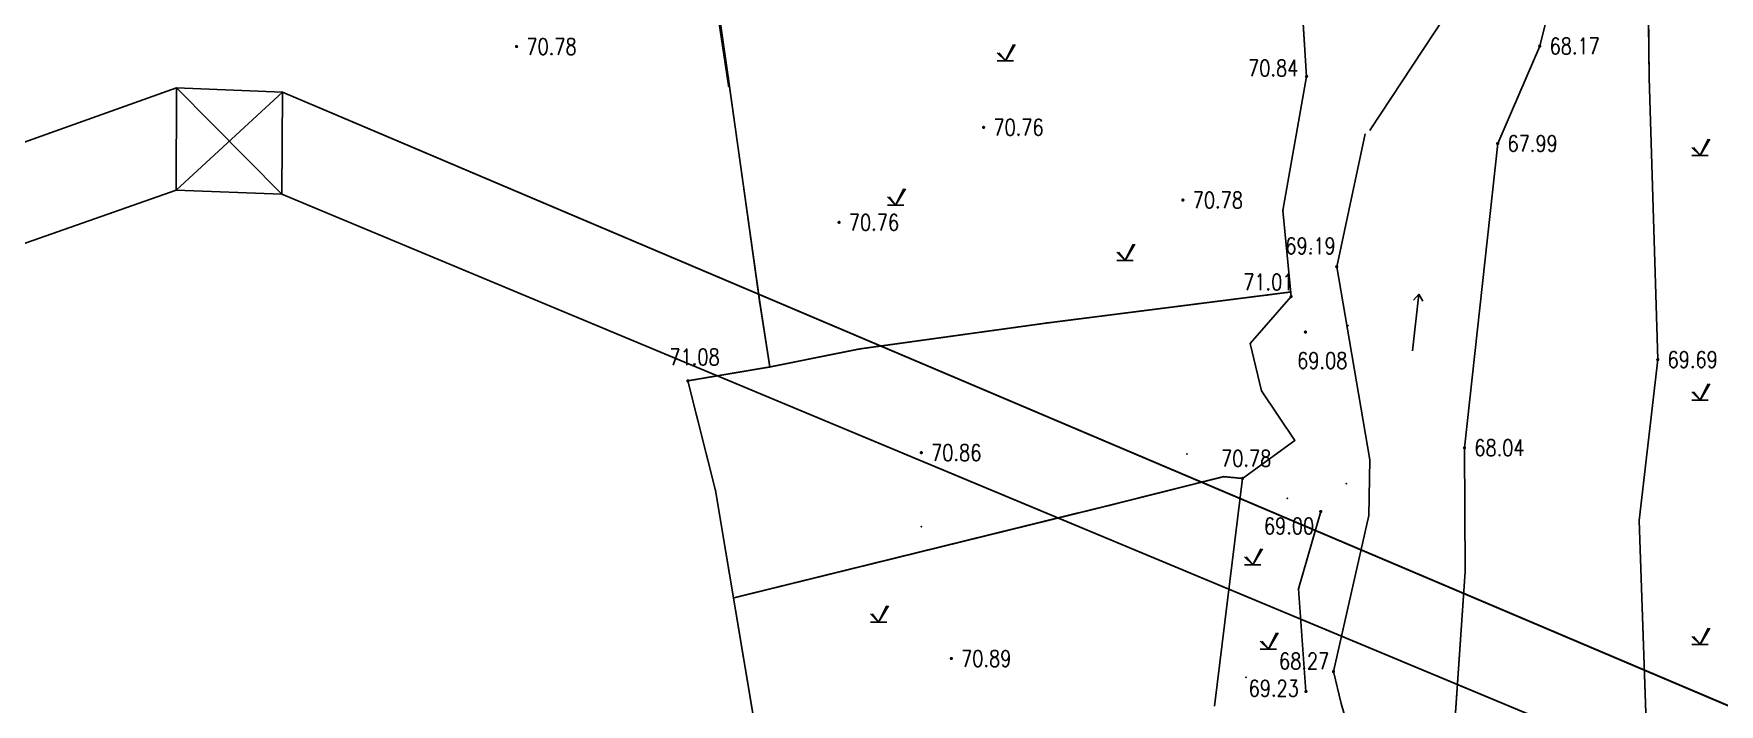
# Model space of a CAD drawing. Extents: x 10519 to 17598, y -625 to 2857.
# Drawn here: x 13756.8 to 13860.2, y 380.9 to 422 of the extents above; entities that cross this region are included whole.
import ezdxf
from ezdxf.enums import TextEntityAlignment as Align

# ---------------------------------------------------------------- set-up
doc = ezdxf.new("R2010")
doc.units = 0
doc.header["$MEASUREMENT"] = 0
doc.layers.get('0').update_dxf_attribs({"linetype": 'CONTINUOUS'})
for name, color, linetype in [('0000原地形', 252, 'CONTINUOUS'), ('ASSIST', 252, 'CONTINUOUS'), ('GCD', 224, 'CONTINUOUS')]:
    doc.layers.add(name, color=color, linetype=linetype)
doc.styles.add('HZ', font='txt8.shx', dxfattribs={"width": 0.8, "bigfont": 'hz.shx'})
doc.styles.add('正等线体', font='txt8.shx', dxfattribs={"width": 0.8, "bigfont": 'hz.shx'})
doc.linetypes.add('10421', pattern='A,2,[150,AAA.SHX,S=1,R=0,X=0,Y=1],1e-11', length=2)

# ---------------------------------------------------------------- blocks, each defined once
blk = doc.blocks.new('GC200')
at = {"linetype": 'Continuous', "const_width": 0.2, "flags": 128}
blk.add_lwpolyline([(-0.1, 0, 1), (0.1, 0, 1)], format="xyb", close=True, dxfattribs=at)
blk = doc.blocks.new('gc123')
for p, q in [((-1, 0), (1, 0)), ((0, 0), (-0.8, 1)), ((0, 0), (1.2, 2))]:
    blk.add_line(p, q)
blk = doc.blocks.new('gc086')
for p, q in [((0, 0), (7, 0)), ((7, 0), (6.18, 0.57)), ((7, 0), (6.18, -0.57))]:
    blk.add_line(p, q)

msp = doc.modelspace()

# ---------------------------------------------------------------- linework, layer by layer
at = {"layer": '0000原地形', "linetype": '10421'}
for p, q in [((13855.92, 419.32, 68.77), (13855.59, 451.22, 68.77)), ((13834.38, 427.54, 70.58), (13834.9, 419.42, 70.58)), ((13834.9, 419.42, 70.58), (13833.45, 411.18, 70.58)), ((13856.45, 402.04, 68.77), (13855.92, 419.32, 68.77)), ((13838.49, 415.9, 68.8), (13836.75, 407.74, 68.8)), ((13844.59, 396.63), (13846.63, 415.3)), ((13833.45, 411.18, 70.58), (13833.95, 405.91, 70.58)), ((13836.75, 407.74, 68.8), (13837.27, 404.74, 68.8)), ((13833.95, 405.91, 70.58), (13831.44, 403.02, 70.58)), ((13837.27, 404.74, 68.8), (13838.79, 395.89, 68.8)), ((13831.44, 403.02, 70.58), (13832.14, 400.13, 70.58)), ((13855.31, 392.17, 68.77), (13856.45, 402.04, 68.77)), ((13832.14, 400.13, 70.58), (13834.17, 397.08, 70.58)), ((13834.17, 397.08, 70.58), (13830.97, 394.75, 70.58)), ((13844.63, 389.03), (13844.59, 396.63)), ((13838.79, 395.89, 68.8), (13838.72, 392.48, 68.8)), ((13830.97, 394.75, 70.58), (13829.25, 380.78, 70.58)), ((13835.77, 392.72, 69.23), (13834.41, 387.98, 69.23)), ((13838.72, 392.48, 68.8), (13836.55, 382.9, 68.8)), ((13856.05, 370.9, 68.77), (13855.31, 392.17, 68.77)), ((13843.86, 377.67), (13844.63, 389.03)), ((13834.41, 387.98, 69.23), (13834.86, 381.68, 69.23)), ((13836.55, 382.9, 68.8), (13837.02, 380.94, 68.8)), ((13837.02, 380.94, 68.8), (13839.76, 371.51, 68.8))]:
    msp.add_line(p, q, dxfattribs=at)
at = {"layer": '0000原地形', "linetype": 'Continuous'}
for p, q in [((13849.21, 421.28, 67.99), (13852.8, 435.64, 67.99)), ((13799.41, 419.37, 70.98), (13798.15, 428.1, 70.98)), ((13843.33, 422.99, 68.14), (13838.81, 416.13, 68.14)), ((13846.63, 415.3, 67.99), (13849.21, 421.28, 67.99)), ((13801.34, 405.56, 70.98), (13799.41, 419.37, 70.98)), ((13765.53, 412.43), (13772.05, 418.46)), ((13765.56, 418.71), (13772.02, 412.19)), ((13991.22, 325.44), (13773.89, 417.68)), ((13772.02, 412.19), (13987.78, 322.21)), ((13801.96, 401.59, 70.98), (13801.34, 405.56, 70.98)), ((13833.93, 406.19, 70.9), (13818.92, 404.28, 70.9)), ((13818.92, 404.28, 70.9), (13807.5, 402.7, 70.9)), ((13807.5, 402.7, 70.9), (13801.96, 401.59, 70.9)), ((13796.93, 400.74, 70.98), (13801.96, 401.59, 70.98)), ((13798.63, 394, 70.98), (13796.93, 400.74, 70.98)), ((13822.81, 393.1, 70.88), (13829.81, 394.86, 70.88)), ((13829.81, 394.86, 70.88), (13830.97, 394.75, 70.88)), ((13801.49, 376.94, 70.98), (13798.63, 394, 70.98)), ((13799.74, 387.42, 70.88), (13822.81, 393.1, 70.88))]:
    msp.add_line(p, q, dxfattribs=at)
at = {"layer": '0000原地形'}
for p, q in [((13816.42, 420.37), (13816.92, 421.37)), ((13815.92, 420.87), (13816.42, 420.37)), ((13815.92, 420.37), (13816.92, 420.37)), ((13858.55, 415.06), (13859.05, 414.56)), ((13859.05, 414.56), (13859.55, 415.56)), ((13858.55, 414.56), (13859.55, 414.56)), ((13809.18, 412.02), (13809.68, 411.52)), ((13809.68, 411.52), (13810.18, 412.52)), ((13809.18, 411.52), (13810.18, 411.52)), ((13823.26, 408.63), (13823.76, 408.13)), ((13823.76, 408.13), (13824.26, 409.13)), ((13823.26, 408.13), (13824.26, 408.13)), ((13841.41, 402.58), (13841.79, 406.06)), ((13841.79, 406.06), (13841.46, 405.68)), ((13841.79, 406.06), (13842.03, 405.62)), ((13859.05, 399.56), (13859.55, 400.56)), ((13858.55, 400.06), (13859.05, 399.56)), ((13858.55, 399.56), (13859.55, 399.56)), ((13831.6, 389.44), (13832.1, 390.44)), ((13831.1, 389.94), (13831.6, 389.44)), ((13831.1, 389.44), (13832.1, 389.44)), ((13808.64, 385.94), (13809.14, 386.94)), ((13808.14, 386.44), (13808.64, 385.94)), ((13808.14, 385.94), (13809.14, 385.94)), ((13832.56, 384.27), (13833.06, 385.27)), ((13858.55, 385.06), (13859.05, 384.56)), ((13859.05, 384.56), (13859.55, 385.56)), ((13832.06, 384.77), (13832.56, 384.27)), ((13832.06, 384.27), (13833.06, 384.27)), ((13858.55, 384.56), (13859.55, 384.56))]:
    msp.add_line(p, q, dxfattribs=at)
at = {"layer": '0000原地形', "linetype": 'Continuous', "flags": 128}
msp.add_lwpolyline([(13765.53, 412.43), (13765.56, 418.71), (13772.05, 418.46), (13772.02, 412.19)], close=True, dxfattribs=at)
at = {"layer": '0000原地形', "linetype": 'Continuous'}
for p in [(13849.21, 421.28, 68.17), (13799.41, 419.37, 70.91), (13834.9, 419.42, 70.83), (13838.81, 416.13, 68.81), (13846.63, 415.3, 67.99), (13827.31, 411.83, 70.78), (13833.45, 411.18, 70.87), (13806.21, 410.46, 70.76), (13835.17, 408.83, 69.56), (13801.34, 405.56, 70.9), (13832.49, 406.01, 70.9), (13833.95, 405.91, 71.01), (13818.92, 404.28, 70.92), (13834.83, 403.73, 69.08), (13837.44, 404.12, 68.54), (13807.5, 402.7, 70.93), (13831.44, 403.02, 70.92), (13801.96, 401.59, 71.02), (13796.93, 400.74, 71.08), (13832.14, 400.13, 70.96), (13827.56, 396.25, 70.86), (13834.17, 397.08, 71), (13829.81, 394.86, 70.83), (13830.97, 394.75, 70.78), (13837.34, 394.42, 68.55), (13798.63, 394, 71.1), (13822.81, 393.1, 70.87), (13833.72, 393.53, 69.41), (13835.77, 392.72, 69), (13811.26, 391.79, 70.86), (13808.41, 389.56, 70.88), (13834.41, 387.98, 69.29), (13831.19, 382.54, 69.8), (13834.86, 381.68, 69.23)]:
    msp.add_point(p, dxfattribs=at)
at = {"layer": 'ASSIST', "color": 252}
for p, q in [((13765.53, 412.43), (13772.05, 418.46)), ((13765.56, 418.71), (13772.02, 412.19)), ((13991.22, 325.44), (13773.89, 417.68)), ((13820.95, 397.71), (13773.89, 417.68)), ((13772.02, 412.19), (13987.78, 322.21)), ((13772.02, 412.19), (13820.95, 391.78))]:
    msp.add_line(p, q, dxfattribs=at)
at = {"layer": 'ASSIST', "color": 252, "flags": 128}
for points, elevation in [([(13891.42, 639.19), (13886.65, 609.29), (13881.58, 593.59), (13866.38, 575.48), (13861.29, 567.53), (13853.3, 556.52), (13841.08, 532.32), (13840.64, 528.37), (13840.13, 526.46), (13835.9, 502.38), (13835.94, 491.86), (13836.68, 477.6), (13839.91, 472.34), (13841.24, 468.28), (13839.88, 464.63), (13840.17, 461.52), (13841.01, 460.15), (13842.88, 454.66), (13844.29, 449.62), (13845.48, 444.47), (13845.65, 437.64), (13844.99, 429.87), (13843.33, 422.99), (13838.81, 416.13)], 68.14), ([(13846.63, 415.3), (13849.21, 421.28), (13852.8, 435.64), (13852.41, 440.56), (13848.22, 466.52), (13843.25, 495.56), (13844.77, 517.73), (13845.73, 526.36), (13848.81, 534.87), (13861.65, 558.51), (13880.99, 576.16), (13885.94, 582.19), (13889.35, 594.73), (13892.72, 601.37), (13893.79, 610.34), (13897.38, 636.54), (13897.5, 638.15)], 67.99), ([(13834.38, 427.54), (13834.9, 419.42), (13833.45, 411.18), (13833.95, 405.91), (13831.44, 403.02), (13832.14, 400.13), (13834.17, 397.08), (13830.97, 394.75), (13829.25, 380.78)], 70.58), ([(13838.49, 415.9), (13836.75, 407.74), (13837.27, 404.74), (13838.79, 395.89), (13838.72, 392.48), (13836.55, 382.9), (13837.02, 380.94), (13839.76, 371.51), (13848.76, 359.83), (13849.64, 355.87), (13849.42, 345.74), (13850.51, 343.33), (13852.08, 339.35), (13852.95, 335.69), (13855.28, 327.31), (13853.55, 325.27), (13851.36, 323.5), (13852.14, 320.96), (13855.56, 311.98)], 68.8)]:
    msp.add_lwpolyline(points, dxfattribs=dict(at, elevation=elevation))
for points in [[(13862.5, 342.01), (13860.46, 349.97), (13863.7, 359.42), (13863.66, 360.49), (13862.45, 362.27), (13856.8, 366.11), (13856.8, 366.11), (13855.97, 367.01), (13855.79, 368.04), (13856.05, 370.9), (13855.31, 392.17), (13856.45, 402.04), (13855.92, 419.32), (13855.59, 451.22), (13855.62, 467.25), (13855.48, 467.52), (13854.94, 467.47), (13852.62, 466.12), (13851.59, 466.1)], [(13834.38, 427.54), (13834.9, 419.42), (13833.45, 411.18), (13833.95, 405.91), (13831.44, 403.02), (13832.14, 400.13), (13834.17, 397.08), (13830.97, 394.75), (13829.25, 380.78)], [(13765.56, 418.71), (13578.22, 351.82)], [(13765.56, 418.71), (13595.46, 357.97)], [(13991.22, 325.44), (13772.05, 418.46)], [(13820.95, 397.71), (13772.05, 418.46)], [(13838.49, 415.9), (13836.75, 407.74), (13837.27, 404.74), (13838.79, 395.89), (13838.72, 392.48), (13836.55, 382.9), (13837.02, 380.94), (13839.76, 371.51), (13848.76, 359.83), (13849.64, 355.87), (13849.42, 345.74), (13850.51, 343.33), (13852.08, 339.35), (13852.95, 335.69), (13855.28, 327.31), (13853.55, 325.27), (13851.36, 323.5), (13852.14, 320.96), (13856.28, 310.11), (13856.46, 307.29), (13855.89, 299.97), (13856.72, 298.92), (13859.63, 296.81), (13864.1, 288.93)], [(13864.25, 311.98), (13863.86, 318), (13859.18, 331.93), (13855.15, 338.6), (13854.99, 340.47), (13855.68, 349.74), (13855.17, 353.61), (13853.07, 360.36), (13852.33, 366.54), (13849.45, 369.96), (13844.48, 375.29), (13843.86, 377.67), (13844.63, 389.03), (13844.59, 396.63), (13846.63, 415.3)], [(13863.86, 318), (13859.18, 331.93), (13855.15, 338.6), (13854.99, 340.47), (13855.68, 349.74), (13855.17, 353.61), (13853.07, 360.36), (13852.33, 366.54), (13849.45, 369.96), (13844.48, 375.29), (13843.86, 377.67), (13844.63, 389.03), (13844.59, 396.63), (13846.63, 415.3)], [(13579.7, 347.2), (13765.53, 412.43)], [(13595.46, 352.73), (13765.53, 412.43)], [(13772.02, 412.19), (13989.63, 321.44)], [(13772.02, 412.19), (13820.95, 391.78)]]:
    msp.add_lwpolyline(points, dxfattribs=at)
at = {"layer": 'ASSIST', "color": 252, "const_width": 0.1, "flags": 128}
for points, elevation in [([(13803.56, 352.17), (13803.09, 358.58), (13803.73, 360.79), (13802.39, 370.08), (13801.49, 376.94), (13798.63, 394), (13796.93, 400.74), (13801.96, 401.59), (13801.34, 405.56), (13799.41, 419.37), (13798.15, 428.1), (13805.61, 429.49), (13809.45, 429.72), (13817.02, 430.45)], 70.98), ([(13833.93, 406.19), (13818.92, 404.28), (13807.5, 402.7), (13801.96, 401.59)], 70.9), ([(13820.95, 404.54), (13818.92, 404.28), (13807.5, 402.7), (13801.96, 401.59)], 70.9), ([(13799.74, 387.42), (13822.81, 393.1), (13829.81, 394.86), (13830.97, 394.75)], 70.88), ([(13799.74, 387.42), (13820.95, 392.65)], 70.88)]:
    msp.add_lwpolyline(points, dxfattribs=dict(at, elevation=elevation))
msp.add_lwpolyline([(13798.11, 427.58), (13799.44, 418.76)], dxfattribs=at)
at = {"layer": 'ASSIST', "color": 252, "flags": 128}
msp.add_lwpolyline([(13740.14, 421.39, 0.005995), (13777.15, 425.77)], format="xyb", dxfattribs=at)
msp.add_lwpolyline([(13765.53, 412.43), (13765.56, 418.71), (13772.05, 418.46), (13772.02, 412.19)], close=True, dxfattribs=at)
at = {"layer": 'ASSIST', "color": 252, "elevation": 69.23, "flags": 128}
msp.add_lwpolyline([(13835.77, 392.72, 0.00000207, 0.00000207, 0), (13834.41, 387.98, 0.00000207, 0.00000207, 0), (13834.86, 381.68, 0.00000207, 0.00000207, 0)], format="xyseb", dxfattribs=at)

# ---------------------------------------------------------------- block references
at = {"layer": 'ASSIST', "color": 252}
ref = msp.add_blockref('GC200', (13786.42, 421.25, 70.78), dxfattribs=dict(at, xscale=0.5, yscale=0.5, zscale=0.5))
ref.add_attrib('height', '70.78', dxfattribs={"layer": 'GCD', "linetype": 'Continuous', "height": 1, "style": 'HZ', "width": 0.8}).set_placement((13787.02, 421.25, 70.78), align=Align.MIDDLE_LEFT)
at = {"layer": 'ASSIST', "color": 252, "xscale": 0.5, "yscale": 0.5}
for p in [(13816.42, 420.37), (13859.05, 414.56), (13809.68, 411.52), (13823.76, 408.13), (13859.05, 399.56), (13831.6, 389.44), (13808.64, 385.94), (13832.56, 384.27), (13859.05, 384.56)]:
    msp.add_blockref('gc123', p, dxfattribs=at)
at = {"layer": 'ASSIST', "color": 252}
ref = msp.add_blockref('GC200', (13849.21, 421.28, 68.17), dxfattribs=dict(at, xscale=0.5, yscale=0.5, zscale=0.5))
ref.add_attrib('height', '68.17', dxfattribs={"layer": 'GCD', "linetype": 'Continuous', "height": 1, "style": '正等线体', "width": 0.8}).set_placement((13849.81, 421.28, 68.17), align=Align.MIDDLE_LEFT)
ref = msp.add_blockref('GC200', (13834.9, 419.42, 70.83), dxfattribs=dict(at, xscale=0.5, yscale=0.5, zscale=0.5))
ref.add_attrib('height', '70.84', dxfattribs={"layer": 'GCD', "linetype": 'Continuous', "height": 1, "style": '正等线体', "width": 0.8}).set_placement((13831.31, 419.93, 70.83), align=Align.MIDDLE_LEFT)
ref = msp.add_blockref('GC200', (13815.08, 416.29, 70.76), dxfattribs=dict(at, xscale=0.5, yscale=0.5, zscale=0.5))
ref.add_attrib('height', '70.76', dxfattribs={"layer": 'GCD', "linetype": 'Continuous', "height": 1, "style": '正等线体', "width": 0.8}).set_placement((13815.68, 416.29, 70.76), align=Align.MIDDLE_LEFT)
ref = msp.add_blockref('GC200', (13846.63, 415.3, 67.99), dxfattribs=dict(at, xscale=0.5, yscale=0.5, zscale=0.5))
ref.add_attrib('height', '67.99', dxfattribs={"layer": 'GCD', "linetype": 'Continuous', "height": 1, "style": '正等线体', "width": 0.8}).set_placement((13847.23, 415.3, 67.99), align=Align.MIDDLE_LEFT)
ref = msp.add_blockref('GC200', (13827.31, 411.83, 70.78), dxfattribs=dict(at, xscale=0.5, yscale=0.5, zscale=0.5))
ref.add_attrib('height', '70.78', dxfattribs={"layer": 'GCD', "linetype": 'Continuous', "height": 1, "style": '正等线体', "width": 0.8}).set_placement((13827.91, 411.83, 70.78), align=Align.MIDDLE_LEFT)
ref = msp.add_blockref('GC200', (13806.21, 410.46, 70.76), dxfattribs=dict(at, xscale=0.5, yscale=0.5, zscale=0.5))
ref.add_attrib('height', '70.76', dxfattribs={"layer": 'GCD', "linetype": 'Continuous', "height": 1, "style": '正等线体', "width": 0.8}).set_placement((13806.81, 410.46, 70.76), align=Align.MIDDLE_LEFT)
ref = msp.add_blockref('GC200', (13836.75, 407.74, 69.19), dxfattribs=dict(at, xscale=0.5, yscale=0.5, zscale=0.5))
ref.add_attrib('height', '69.19', dxfattribs={"layer": 'GCD', "linetype": 'Continuous', "height": 1, "style": '正等线体', "width": 0.8}).set_placement((13833.6, 409.02, 69.19), align=Align.MIDDLE_LEFT)
ref = msp.add_blockref('GC200', (13833.95, 405.91, 71.01), dxfattribs=dict(at, xscale=0.5, yscale=0.5, zscale=0.5))
ref.add_attrib('height', '71.01', dxfattribs={"layer": 'GCD', "linetype": 'Continuous', "height": 1, "style": '正等线体', "width": 0.8}).set_placement((13831.01, 406.8, 71.01), align=Align.MIDDLE_LEFT)
at = {"layer": 'ASSIST', "color": 252, "xscale": 0.4999999999836231, "yscale": 0.5, "zscale": 0.5, "rotation": 83.73290696539974}
msp.add_blockref('gc086', (13841.41, 402.58), dxfattribs=at)
at = {"layer": 'ASSIST', "color": 252}
ref = msp.add_blockref('GC200', (13834.83, 403.73, 69.08), dxfattribs=dict(at, xscale=0.5, yscale=0.5, zscale=0.5))
ref.add_attrib('height', '69.08', dxfattribs={"layer": 'GCD', "linetype": 'Continuous', "height": 1, "style": '正等线体', "width": 0.8}).set_placement((13834.32, 401.98, 69.08), align=Align.MIDDLE_LEFT)
ref = msp.add_blockref('GC200', (13796.93, 400.74, 71.08), dxfattribs=dict(at, xscale=0.5, yscale=0.5, zscale=0.5))
ref.add_attrib('height', '71.08', dxfattribs={"layer": 'GCD', "linetype": 'Continuous', "height": 1, "style": '正等线体', "width": 0.8}).set_placement((13795.8, 402.2, 71.08), align=Align.MIDDLE_LEFT)
ref = msp.add_blockref('GC200', (13856.45, 402.04, 69.69), dxfattribs=dict(at, xscale=0.5, yscale=0.5, zscale=0.5))
ref.add_attrib('height', '69.69', dxfattribs={"layer": 'GCD', "linetype": 'Continuous', "height": 1, "style": 'HZ', "width": 0.8}).set_placement((13857.05, 402.04, 69.69), align=Align.MIDDLE_LEFT)
ref = msp.add_blockref('GC200', (13811.26, 396.33, 70.86), dxfattribs=dict(at, xscale=0.5, yscale=0.5, zscale=0.5))
ref.add_attrib('height', '70.86', dxfattribs={"layer": 'GCD', "linetype": 'Continuous', "height": 1, "style": '正等线体', "width": 0.8}).set_placement((13811.86, 396.33, 70.86), align=Align.MIDDLE_LEFT)
ref = msp.add_blockref('GC200', (13830.97, 394.75, 70.78), dxfattribs=dict(at, xscale=0.5, yscale=0.5, zscale=0.5))
ref.add_attrib('height', '70.78', dxfattribs={"layer": 'GCD', "linetype": 'Continuous', "height": 1, "style": '正等线体', "width": 0.8}).set_placement((13829.65, 395.98, 70.78), align=Align.MIDDLE_LEFT)
ref = msp.add_blockref('GC200', (13844.59, 396.63, 68.04), dxfattribs=dict(at, xscale=0.5, yscale=0.5, zscale=0.5))
ref.add_attrib('height', '68.04', dxfattribs={"layer": 'GCD', "linetype": 'Continuous', "height": 1, "style": 'HZ', "width": 0.8}).set_placement((13845.19, 396.63, 68.04), align=Align.MIDDLE_LEFT)
ref = msp.add_blockref('GC200', (13835.77, 392.72, 69), dxfattribs=dict(at, xscale=0.5, yscale=0.5, zscale=0.5))
ref.add_attrib('height', '69.00', dxfattribs={"layer": 'GCD', "linetype": 'Continuous', "height": 1, "style": '正等线体', "width": 0.8}).set_placement((13832.28, 391.83, 69), align=Align.MIDDLE_LEFT)
ref = msp.add_blockref('GC200', (13813.1, 383.7, 70.89), dxfattribs=dict(at, xscale=0.5, yscale=0.5, zscale=0.5))
ref.add_attrib('height', '70.89', dxfattribs={"layer": 'GCD', "linetype": 'Continuous', "height": 1, "style": '正等线体', "width": 0.8}).set_placement((13813.7, 383.7, 70.89), align=Align.MIDDLE_LEFT)
ref = msp.add_blockref('GC200', (13836.55, 382.9, 68.27), dxfattribs=dict(at, xscale=0.5, yscale=0.5, zscale=0.5))
ref.add_attrib('height', '68.27', dxfattribs={"layer": 'GCD', "linetype": 'Continuous', "height": 1, "style": '正等线体', "width": 0.8}).set_placement((13833.21, 383.54, 68.27), align=Align.MIDDLE_LEFT)
ref = msp.add_blockref('GC200', (13834.86, 381.68, 69.23), dxfattribs=dict(at, xscale=0.5, yscale=0.5, zscale=0.5))
ref.add_attrib('height', '69.23', dxfattribs={"layer": 'GCD', "linetype": 'Continuous', "height": 1, "style": '正等线体', "width": 0.8}).set_placement((13831.34, 381.87, 69.23), align=Align.MIDDLE_LEFT)
at = {"layer": 'GCD', "linetype": 'Continuous'}
ref = msp.add_blockref('GC200', (13849.21, 421.28, 68.17), dxfattribs=dict(at, xscale=0.5, yscale=0.5, zscale=0.5))
ref.add_attrib('height', '68.17', dxfattribs={"linetype": 'Continuous', "height": 1, "style": '正等线体', "width": 0.8}).set_placement((13849.81, 421.28, 68.17), align=Align.MIDDLE_LEFT)
ref = msp.add_blockref('GC200', (13834.9, 419.42, 70.83), dxfattribs=dict(at, xscale=0.5, yscale=0.5, zscale=0.5))
ref.add_attrib('height', '70.84', dxfattribs={"linetype": 'Continuous', "height": 1, "style": '正等线体', "width": 0.8}).set_placement((13831.31, 419.93, 70.83), align=Align.MIDDLE_LEFT)
ref = msp.add_blockref('GC200', (13815.08, 416.29, 70.76), dxfattribs=dict(at, xscale=0.5, yscale=0.5, zscale=0.5))
ref.add_attrib('height', '70.76', dxfattribs={"linetype": 'Continuous', "height": 1, "style": '正等线体', "width": 0.8}).set_placement((13815.68, 416.29, 70.76), align=Align.MIDDLE_LEFT)
ref = msp.add_blockref('GC200', (13846.63, 415.3, 67.99), dxfattribs=dict(at, xscale=0.5, yscale=0.5, zscale=0.5))
ref.add_attrib('height', '67.99', dxfattribs={"linetype": 'Continuous', "height": 1, "style": '正等线体', "width": 0.8}).set_placement((13847.23, 415.3, 67.99), align=Align.MIDDLE_LEFT)
ref = msp.add_blockref('GC200', (13827.31, 411.83, 70.78), dxfattribs=dict(at, xscale=0.5, yscale=0.5, zscale=0.5))
ref.add_attrib('height', '70.78', dxfattribs={"linetype": 'Continuous', "height": 1, "style": '正等线体', "width": 0.8}).set_placement((13827.91, 411.83, 70.78), align=Align.MIDDLE_LEFT)
ref = msp.add_blockref('GC200', (13806.21, 410.46, 70.76), dxfattribs=dict(at, xscale=0.5, yscale=0.5, zscale=0.5))
ref.add_attrib('height', '70.76', dxfattribs={"linetype": 'Continuous', "height": 1, "style": '正等线体', "width": 0.8}).set_placement((13806.81, 410.46, 70.76), align=Align.MIDDLE_LEFT)
ref = msp.add_blockref('GC200', (13836.75, 407.74, 69.19), dxfattribs=dict(at, xscale=0.5, yscale=0.5, zscale=0.5))
ref.add_attrib('height', '69.19', dxfattribs={"linetype": 'Continuous', "height": 1, "style": '正等线体', "width": 0.8}).set_placement((13833.6, 409.02, 69.19), align=Align.MIDDLE_LEFT)
ref = msp.add_blockref('GC200', (13833.95, 405.91, 71.01), dxfattribs=dict(at, xscale=0.5, yscale=0.5, zscale=0.5))
ref.add_attrib('height', '71.01', dxfattribs={"linetype": 'Continuous', "height": 1, "style": '正等线体', "width": 0.8}).set_placement((13831.01, 406.8, 71.01), align=Align.MIDDLE_LEFT)
ref = msp.add_blockref('GC200', (13834.83, 403.73, 69.08), dxfattribs=dict(at, xscale=0.5, yscale=0.5, zscale=0.5))
ref.add_attrib('height', '69.08', dxfattribs={"linetype": 'Continuous', "height": 1, "style": '正等线体', "width": 0.8}).set_placement((13834.32, 401.98, 69.08), align=Align.MIDDLE_LEFT)
ref = msp.add_blockref('GC200', (13796.93, 400.74, 71.08), dxfattribs=dict(at, xscale=0.5, yscale=0.5, zscale=0.5))
ref.add_attrib('height', '71.08', dxfattribs={"linetype": 'Continuous', "height": 1, "style": '正等线体', "width": 0.8}).set_placement((13795.8, 402.2, 71.08), align=Align.MIDDLE_LEFT)
ref = msp.add_blockref('GC200', (13856.45, 402.04, 69.69), dxfattribs=dict(at, xscale=0.5, yscale=0.5, zscale=0.5))
ref.add_attrib('height', '69.69', dxfattribs={"linetype": 'Continuous', "height": 1, "style": 'HZ', "width": 0.8}).set_placement((13857.05, 402.04, 69.69), align=Align.MIDDLE_LEFT)
ref = msp.add_blockref('GC200', (13811.26, 396.33, 70.86), dxfattribs=dict(at, xscale=0.5, yscale=0.5, zscale=0.5))
ref.add_attrib('height', '70.86', dxfattribs={"linetype": 'Continuous', "height": 1, "style": '正等线体', "width": 0.8}).set_placement((13811.86, 396.33, 70.86), align=Align.MIDDLE_LEFT)
ref = msp.add_blockref('GC200', (13830.97, 394.75, 70.78), dxfattribs=dict(at, xscale=0.5, yscale=0.5, zscale=0.5))
ref.add_attrib('height', '70.78', dxfattribs={"linetype": 'Continuous', "height": 1, "style": '正等线体', "width": 0.8}).set_placement((13829.65, 395.98, 70.78), align=Align.MIDDLE_LEFT)
ref = msp.add_blockref('GC200', (13844.59, 396.63, 68.04), dxfattribs=dict(at, xscale=0.5, yscale=0.5, zscale=0.5))
ref.add_attrib('height', '68.04', dxfattribs={"linetype": 'Continuous', "height": 1, "style": 'HZ', "width": 0.8}).set_placement((13845.19, 396.63, 68.04), align=Align.MIDDLE_LEFT)
ref = msp.add_blockref('GC200', (13835.77, 392.72, 69), dxfattribs=dict(at, xscale=0.5, yscale=0.5, zscale=0.5))
ref.add_attrib('height', '69.00', dxfattribs={"linetype": 'Continuous', "height": 1, "style": '正等线体', "width": 0.8}).set_placement((13832.28, 391.83, 69), align=Align.MIDDLE_LEFT)
ref = msp.add_blockref('GC200', (13813.1, 383.7, 70.89), dxfattribs=dict(at, xscale=0.5, yscale=0.5, zscale=0.5))
ref.add_attrib('height', '70.89', dxfattribs={"linetype": 'Continuous', "height": 1, "style": '正等线体', "width": 0.8}).set_placement((13813.7, 383.7, 70.89), align=Align.MIDDLE_LEFT)
ref = msp.add_blockref('GC200', (13836.55, 382.9, 68.27), dxfattribs=dict(at, xscale=0.5, yscale=0.5, zscale=0.5))
ref.add_attrib('height', '68.27', dxfattribs={"linetype": 'Continuous', "height": 1, "style": '正等线体', "width": 0.8}).set_placement((13833.21, 383.54, 68.27), align=Align.MIDDLE_LEFT)
ref = msp.add_blockref('GC200', (13834.86, 381.68, 69.23), dxfattribs=dict(at, xscale=0.5, yscale=0.5, zscale=0.5))
ref.add_attrib('height', '69.23', dxfattribs={"linetype": 'Continuous', "height": 1, "style": '正等线体', "width": 0.8}).set_placement((13831.34, 381.87, 69.23), align=Align.MIDDLE_LEFT)

doc.saveas('drawing.dxf')
